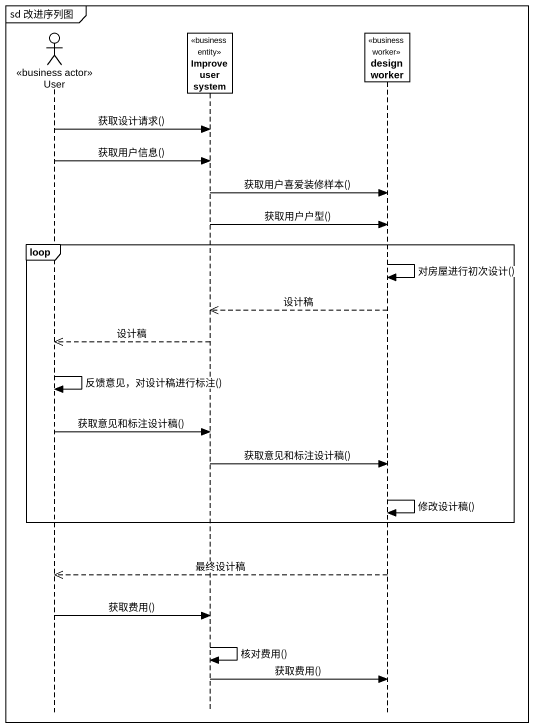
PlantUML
@startuml
mainframe sd 改进序列图
hide footbox
actor User <<business actor>>
participant "Improve user system" as Improve_user_system <<business entity>>
participant "design worker" as design_worker <<business worker>>

User -> Improve_user_system : 获取设计请求()
User -> Improve_user_system : 获取用户信息()
Improve_user_system -> design_worker : 获取用户喜爱装修样本()
Improve_user_system -> design_worker : 获取用户户型()
loop
  design_worker -> design_worker : 对房屋进行初次设计()
  design_worker -->> Improve_user_system : 设计稿
  Improve_user_system -->> User : 设计稿
  User -> User : 反馈意见，对设计稿进行标注()
  User -> Improve_user_system : 获取意见和标注设计稿()
  Improve_user_system -> design_worker : 获取意见和标注设计稿()
  design_worker -> design_worker : 修改设计稿()
end
design_worker -->> User : 最终设计稿
User -> Improve_user_system : 获取费用()
Improve_user_system -> Improve_user_system : 核对费用()
Improve_user_system -> design_worker : 获取费用()
@enduml
